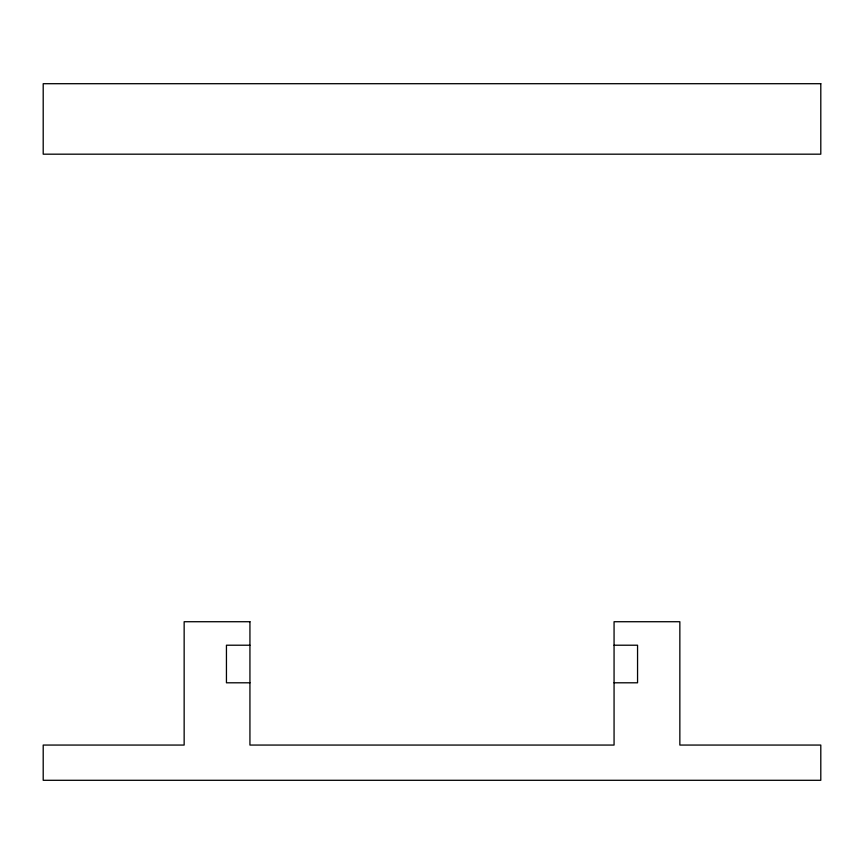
<?xml version="1.0" encoding="UTF-8"?>
<svg xmlns="http://www.w3.org/2000/svg" width="864" height="864" viewBox="0 0 864 864"><rect width="100%" height="100%" fill="white"/><g stroke="black" fill="none" stroke-linecap="round" stroke-linejoin="round"><path stroke-width="1.3" d="M249.934 645.214L226.444 645.214L226.444 682.798L249.934 682.798M614.066 645.214L637.556 645.214L637.556 682.798L614.066 682.798M820.8 83.7L43.2 83.7L43.2 154.181L820.8 154.181L820.8 83.7M249.934 621.724L184.151 621.724L184.151 745.06L43.2 745.06L43.2 780.3L820.8 780.3L820.8 745.06L679.849 745.06L679.849 621.724L614.066 621.724L614.066 745.06L249.934 745.06L249.934 621.724"/></g></svg>
